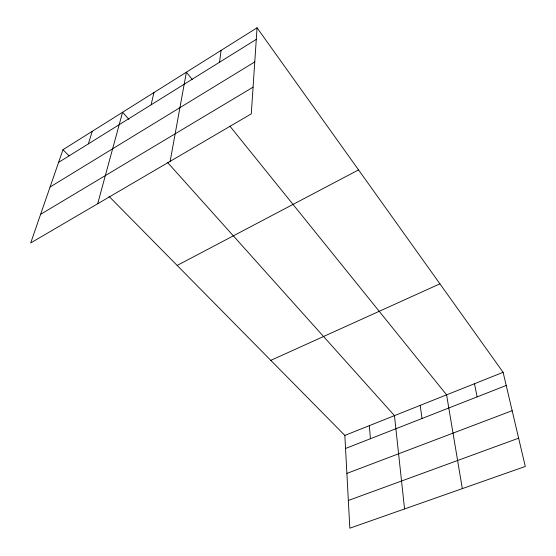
<?xml version="1.0" encoding="UTF-8"?>
<svg xmlns="http://www.w3.org/2000/svg" width="556" height="556" viewBox="0 0 556 556"><rect width="100%" height="100%" fill="white"/><g stroke="black" fill="none" stroke-linecap="round" stroke-linejoin="round"><path stroke-width="0.83" d="M257.06 27.8L251.277 113.862L30.705 242.944L62.988 149.689L257.06 27.8L503.117 372.312L525.295 466.456L349.835 528.2L344.845 435.417L108.934 196.275M219.55 62.223L221.066 50.408M170.143 161.337L186.385 72.19L192.369 79.605M151.114 104.82L153.922 92.581M97.682 203.746L122.57 112.27L128.943 119.387M88.369 143.865L92.275 131.292M58.588 162.394L256.281 39.365M50.061 187.018L254.766 61.924M40.609 214.331L253.07 87.167M177.169 265.441L358.55 169.9M270.807 360.364L439.928 283.838M344.845 435.417L503.117 372.312M345.547 448.483L506.217 385.482M346.888 473.413L512.159 410.689M348.341 500.476L518.637 438.177M62.988 149.689L69.034 155.819M167.745 162.672L394.468 415.638L404.56 508.942M229.899 126.149L446.593 394.85L462.321 488.62M474.483 383.73L477.124 396.887M420.204 405.373L422.011 418.501M369.358 425.646L370.407 438.733"/></g></svg>
